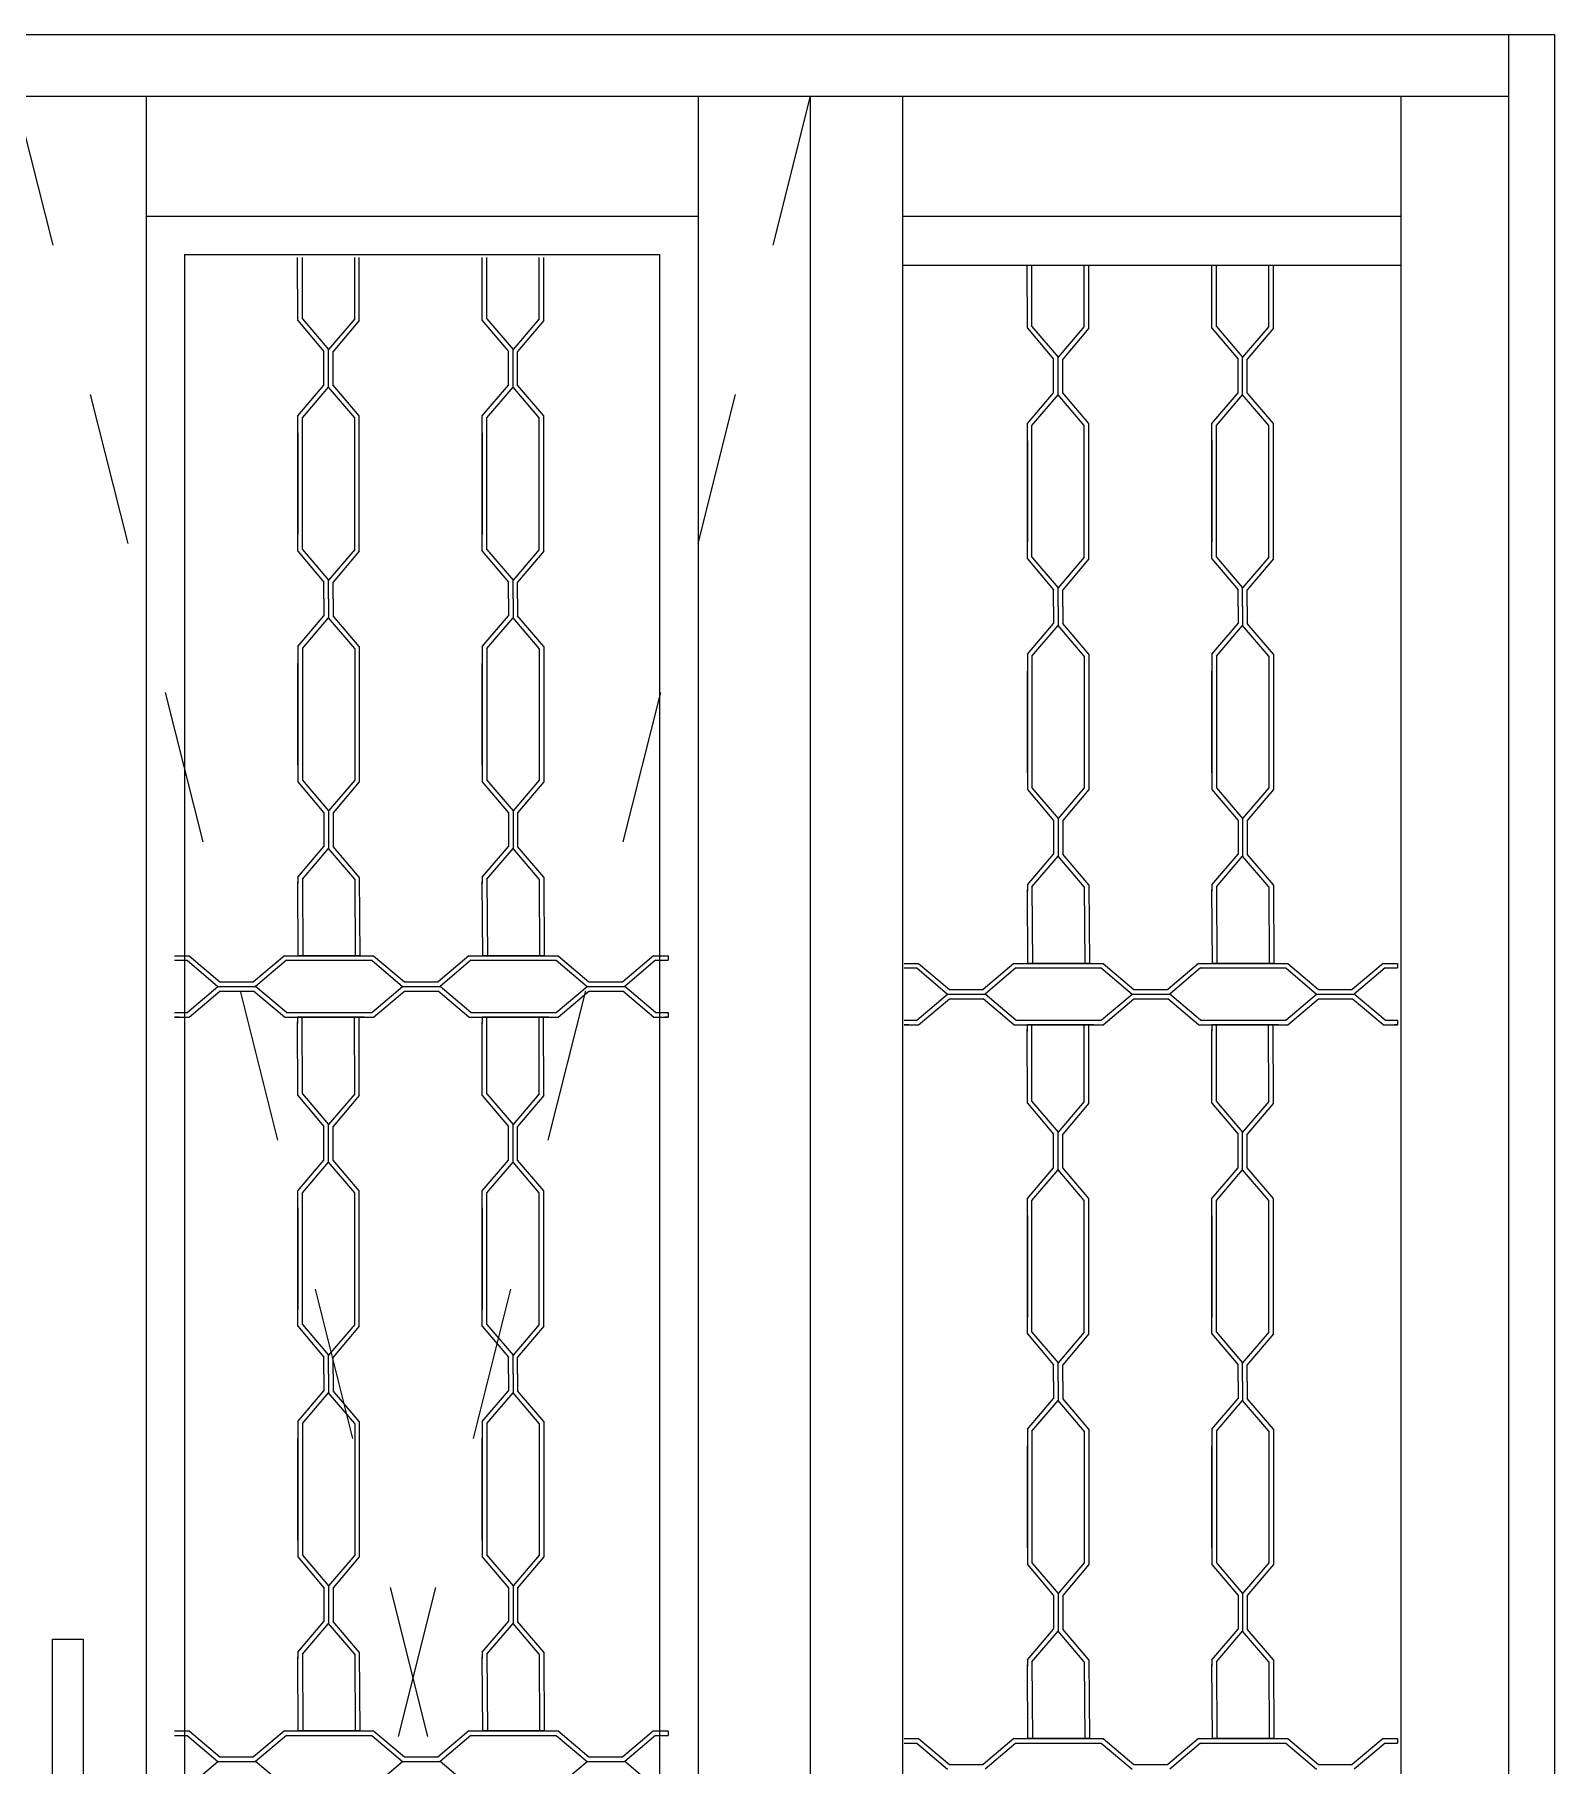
# Model space of a CAD drawing. Header units: millimetres. Extents: x 126.23 to 128.23, y 1328.67 to 1330.81.
# Drawn here: x 127.245 to 128.233, y 1329.681 to 1330.807 of the extents above; entities that cross this region are included whole.
import ezdxf

# ---------------------------------------------------------------- set-up
doc = ezdxf.new("R2010")
doc.units = ezdxf.units.MM
doc.header["$LTSCALE"] = 0.5
doc.linetypes.add('HIDDEN2', pattern=[0.1875, 0.125, -0.0625])
doc.layers.add('Gravia_Portas', color=1, linetype='Continuous')
doc.layers.add('Gravia_Portas_hidden2', color=1, linetype='HIDDEN2')

msp = doc.modelspace()

# ---------------------------------------------------------------- linework, layer by layer
at = {"layer": 'Gravia_Portas', "color": 2}
for p, q in [((126.2333, 1330.807), (128.2333, 1330.807)), ((128.2333, 1330.807), (128.2333, 1328.667))]:
    msp.add_line(p, q, dxfattribs=at)
at = {"layer": 'Gravia_Portas'}
for p, q in [((128.2033, 1330.807), (128.2033, 1328.667)), ((126.2633, 1330.767), (128.2033, 1330.767)), ((127.3173, 1330.767), (127.3173, 1328.7094)), ((127.6763, 1330.767), (127.6763, 1328.7094)), ((127.7493, 1330.767), (127.7493, 1328.697)), ((127.8093, 1330.767), (127.8093, 1328.697)), ((128.1333, 1330.767), (128.1333, 1328.667)), ((127.3173, 1330.689), (127.6763, 1330.689)), ((127.8093, 1330.689), (128.1333, 1330.689)), ((127.3423, 1330.664), (127.6513, 1330.664)), ((127.3423, 1330.664), (127.3423, 1329.2)), ((127.416, 1330.621), (127.4159, 1330.662)), ((127.419, 1330.6222), (127.419, 1330.662)), ((127.453, 1330.6222), (127.453, 1330.662)), ((127.456, 1330.621), (127.456, 1330.662)), ((127.536, 1330.621), (127.5359, 1330.662)), ((127.539, 1330.6222), (127.539, 1330.662)), ((127.573, 1330.6222), (127.573, 1330.662)), ((127.576, 1330.621), (127.576, 1330.662)), ((127.6513, 1330.664), (127.6513, 1329.2)), ((127.8093, 1330.657), (128.1333, 1330.657)), ((127.8905, 1330.616), (127.8904, 1330.657)), ((127.8935, 1330.6172), (127.8935, 1330.657)), ((127.9275, 1330.6172), (127.9275, 1330.657)), ((127.9305, 1330.616), (127.9305, 1330.657)), ((128.0105, 1330.616), (128.0104, 1330.657)), ((128.0135, 1330.6172), (128.0135, 1330.657)), ((128.0475, 1330.6172), (128.0475, 1330.657)), ((128.0505, 1330.616), (128.0505, 1330.657)), ((127.416, 1330.621), (127.433, 1330.601)), ((127.419, 1330.6222), (127.436, 1330.6022)), ((127.453, 1330.6222), (127.436, 1330.6022)), ((127.456, 1330.621), (127.439, 1330.601)), ((127.536, 1330.621), (127.553, 1330.601)), ((127.539, 1330.6222), (127.556, 1330.6022)), ((127.573, 1330.6222), (127.556, 1330.6022)), ((127.576, 1330.621), (127.559, 1330.601)), ((127.8905, 1330.616), (127.9075, 1330.596)), ((127.8935, 1330.6172), (127.9105, 1330.5972)), ((127.9275, 1330.6172), (127.9105, 1330.5972)), ((127.9305, 1330.616), (127.9135, 1330.596)), ((128.0105, 1330.616), (128.0275, 1330.596)), ((128.0135, 1330.6172), (128.0305, 1330.5972)), ((128.0475, 1330.6172), (128.0305, 1330.5972)), ((128.0505, 1330.616), (128.0335, 1330.596)), ((127.433, 1330.59), (127.433, 1330.601)), ((127.436, 1330.59), (127.436, 1330.6022)), ((127.436, 1330.59), (127.436, 1330.6022)), ((127.439, 1330.59), (127.439, 1330.601)), ((127.553, 1330.59), (127.553, 1330.601)), ((127.556, 1330.59), (127.556, 1330.6022)), ((127.556, 1330.59), (127.556, 1330.6022)), ((127.559, 1330.59), (127.559, 1330.601)), ((127.433, 1330.579), (127.433, 1330.59)), ((127.436, 1330.5777), (127.436, 1330.59)), ((127.436, 1330.5777), (127.436, 1330.59)), ((127.439, 1330.579), (127.439, 1330.59)), ((127.553, 1330.579), (127.553, 1330.59)), ((127.556, 1330.5777), (127.556, 1330.59)), ((127.556, 1330.5777), (127.556, 1330.59)), ((127.559, 1330.579), (127.559, 1330.59)), ((127.9075, 1330.585), (127.9075, 1330.596)), ((127.9105, 1330.585), (127.9105, 1330.5972)), ((127.9105, 1330.585), (127.9105, 1330.5972)), ((127.9135, 1330.585), (127.9135, 1330.596)), ((128.0275, 1330.585), (128.0275, 1330.596)), ((128.0305, 1330.585), (128.0305, 1330.5972)), ((128.0305, 1330.585), (128.0305, 1330.5972)), ((128.0335, 1330.585), (128.0335, 1330.596)), ((127.416, 1330.559), (127.433, 1330.579)), ((127.419, 1330.5577), (127.436, 1330.5777)), ((127.453, 1330.5577), (127.436, 1330.5777)), ((127.456, 1330.559), (127.439, 1330.579)), ((127.536, 1330.559), (127.553, 1330.579)), ((127.539, 1330.5577), (127.556, 1330.5777)), ((127.573, 1330.5577), (127.556, 1330.5777)), ((127.576, 1330.559), (127.559, 1330.579)), ((127.9075, 1330.574), (127.9075, 1330.585)), ((127.9105, 1330.5727), (127.9105, 1330.585)), ((127.9105, 1330.5727), (127.9105, 1330.585)), ((127.9135, 1330.574), (127.9135, 1330.585)), ((128.0275, 1330.574), (128.0275, 1330.585)), ((128.0305, 1330.5727), (128.0305, 1330.585)), ((128.0305, 1330.5727), (128.0305, 1330.585)), ((128.0335, 1330.574), (128.0335, 1330.585)), ((127.8905, 1330.554), (127.9075, 1330.574)), ((127.8935, 1330.5527), (127.9105, 1330.5727)), ((127.9275, 1330.5527), (127.9105, 1330.5727)), ((127.9305, 1330.554), (127.9135, 1330.574)), ((128.0105, 1330.554), (128.0275, 1330.574)), ((128.0135, 1330.5527), (128.0305, 1330.5727)), ((128.0475, 1330.5527), (128.0305, 1330.5727)), ((128.0505, 1330.554), (128.0335, 1330.574)), ((127.416, 1330.471), (127.416, 1330.559)), ((127.419, 1330.4722), (127.419, 1330.5577)), ((127.453, 1330.4722), (127.453, 1330.5577)), ((127.456, 1330.471), (127.456, 1330.559)), ((127.536, 1330.471), (127.536, 1330.559)), ((127.539, 1330.4722), (127.539, 1330.5577)), ((127.573, 1330.4722), (127.573, 1330.5577)), ((127.576, 1330.471), (127.576, 1330.559)), ((127.416, 1330.548), (127.416, 1330.482)), ((127.536, 1330.548), (127.536, 1330.482)), ((127.8905, 1330.466), (127.8905, 1330.554)), ((127.8935, 1330.4672), (127.8935, 1330.5527)), ((127.9275, 1330.4672), (127.9275, 1330.5527)), ((127.9305, 1330.466), (127.9305, 1330.554)), ((128.0105, 1330.466), (128.0105, 1330.554)), ((128.0135, 1330.4672), (128.0135, 1330.5527)), ((128.0475, 1330.4672), (128.0475, 1330.5527)), ((128.0505, 1330.466), (128.0505, 1330.554)), ((127.8905, 1330.543), (127.8905, 1330.477)), ((128.0105, 1330.543), (128.0105, 1330.477)), ((127.416, 1330.471), (127.433, 1330.451)), ((127.419, 1330.4722), (127.436, 1330.4522)), ((127.453, 1330.4722), (127.436, 1330.4522)), ((127.456, 1330.471), (127.439, 1330.451)), ((127.536, 1330.471), (127.553, 1330.451)), ((127.539, 1330.4722), (127.556, 1330.4522)), ((127.573, 1330.4722), (127.556, 1330.4522)), ((127.576, 1330.471), (127.559, 1330.451)), ((127.8905, 1330.466), (127.9075, 1330.446)), ((127.8935, 1330.4672), (127.9105, 1330.4472)), ((127.9275, 1330.4672), (127.9105, 1330.4472)), ((127.9305, 1330.466), (127.9135, 1330.446)), ((128.0105, 1330.466), (128.0275, 1330.446)), ((128.0135, 1330.4672), (128.0305, 1330.4472)), ((128.0475, 1330.4672), (128.0305, 1330.4472)), ((128.0505, 1330.466), (128.0335, 1330.446)), ((127.433, 1330.44), (127.433, 1330.451)), ((127.436, 1330.44), (127.436, 1330.4522)), ((127.436, 1330.44), (127.436, 1330.4522)), ((127.439, 1330.44), (127.439, 1330.451)), ((127.553, 1330.44), (127.553, 1330.451)), ((127.556, 1330.44), (127.556, 1330.4522)), ((127.556, 1330.44), (127.556, 1330.4522)), ((127.559, 1330.44), (127.559, 1330.451)), ((127.9075, 1330.435), (127.9075, 1330.446)), ((127.9105, 1330.435), (127.9105, 1330.4472)), ((127.9105, 1330.435), (127.9105, 1330.4472)), ((127.9135, 1330.435), (127.9135, 1330.446)), ((128.0275, 1330.435), (128.0275, 1330.446)), ((128.0305, 1330.435), (128.0305, 1330.4472)), ((128.0305, 1330.435), (128.0305, 1330.4472)), ((128.0335, 1330.435), (128.0335, 1330.446)), ((127.433, 1330.44), (127.433, 1330.429)), ((127.436, 1330.44), (127.436, 1330.4277)), ((127.436, 1330.44), (127.436, 1330.4277)), ((127.439, 1330.44), (127.439, 1330.429)), ((127.553, 1330.44), (127.553, 1330.429)), ((127.556, 1330.44), (127.556, 1330.4277)), ((127.556, 1330.44), (127.556, 1330.4277)), ((127.559, 1330.44), (127.559, 1330.429)), ((127.9075, 1330.435), (127.9075, 1330.424)), ((127.9105, 1330.435), (127.9105, 1330.4227)), ((127.9105, 1330.435), (127.9105, 1330.4227)), ((127.9135, 1330.435), (127.9135, 1330.424)), ((128.0275, 1330.435), (128.0275, 1330.424)), ((128.0305, 1330.435), (128.0305, 1330.4227)), ((128.0305, 1330.435), (128.0305, 1330.4227)), ((128.0335, 1330.435), (128.0335, 1330.424)), ((127.416, 1330.409), (127.433, 1330.429)), ((127.419, 1330.4077), (127.436, 1330.4277)), ((127.453, 1330.4077), (127.436, 1330.4277)), ((127.456, 1330.409), (127.439, 1330.429)), ((127.536, 1330.409), (127.553, 1330.429)), ((127.539, 1330.4077), (127.556, 1330.4277)), ((127.573, 1330.4077), (127.556, 1330.4277)), ((127.576, 1330.409), (127.559, 1330.429)), ((127.8905, 1330.404), (127.9075, 1330.424)), ((127.8935, 1330.4027), (127.9105, 1330.4227)), ((127.9275, 1330.4027), (127.9105, 1330.4227)), ((127.9305, 1330.404), (127.9135, 1330.424)), ((128.0105, 1330.404), (128.0275, 1330.424)), ((128.0135, 1330.4027), (128.0305, 1330.4227)), ((128.0475, 1330.4027), (128.0305, 1330.4227)), ((128.0505, 1330.404), (128.0335, 1330.424)), ((127.416, 1330.409), (127.416, 1330.321)), ((127.456, 1330.409), (127.456, 1330.321)), ((127.536, 1330.409), (127.536, 1330.321)), ((127.576, 1330.409), (127.576, 1330.321)), ((127.416, 1330.332), (127.416, 1330.398)), ((127.419, 1330.4077), (127.419, 1330.3222)), ((127.453, 1330.4077), (127.453, 1330.3222)), ((127.536, 1330.332), (127.536, 1330.398)), ((127.539, 1330.4077), (127.539, 1330.3222)), ((127.573, 1330.4077), (127.573, 1330.3222)), ((127.8905, 1330.404), (127.8905, 1330.316)), ((127.8935, 1330.4027), (127.8935, 1330.3172)), ((127.9275, 1330.4027), (127.9275, 1330.3172)), ((127.9305, 1330.404), (127.9305, 1330.316)), ((128.0105, 1330.404), (128.0105, 1330.316)), ((128.0135, 1330.4027), (128.0135, 1330.3172)), ((128.0475, 1330.4027), (128.0475, 1330.3172)), ((128.0505, 1330.404), (128.0505, 1330.316)), ((127.8905, 1330.327), (127.8905, 1330.393)), ((128.0105, 1330.327), (128.0105, 1330.393)), ((127.416, 1330.321), (127.433, 1330.301)), ((127.419, 1330.3222), (127.436, 1330.3022)), ((127.453, 1330.3222), (127.436, 1330.3022)), ((127.456, 1330.321), (127.439, 1330.301)), ((127.536, 1330.321), (127.553, 1330.301)), ((127.539, 1330.3222), (127.556, 1330.3022)), ((127.573, 1330.3222), (127.556, 1330.3022)), ((127.576, 1330.321), (127.559, 1330.301)), ((127.8905, 1330.316), (127.9075, 1330.296)), ((127.8935, 1330.3172), (127.9105, 1330.2972)), ((127.9275, 1330.3172), (127.9105, 1330.2972)), ((127.9305, 1330.316), (127.9135, 1330.296)), ((128.0105, 1330.316), (128.0275, 1330.296)), ((128.0135, 1330.3172), (128.0305, 1330.2972)), ((128.0475, 1330.3172), (128.0305, 1330.2972)), ((128.0505, 1330.316), (128.0335, 1330.296)), ((127.433, 1330.301), (127.433, 1330.29)), ((127.436, 1330.3022), (127.436, 1330.29)), ((127.436, 1330.3022), (127.436, 1330.29)), ((127.439, 1330.301), (127.439, 1330.29)), ((127.553, 1330.301), (127.553, 1330.29)), ((127.556, 1330.3022), (127.556, 1330.29)), ((127.556, 1330.3022), (127.556, 1330.29)), ((127.559, 1330.301), (127.559, 1330.29)), ((127.9105, 1330.2972), (127.9105, 1330.285)), ((127.9105, 1330.2972), (127.9105, 1330.285)), ((128.0305, 1330.2972), (128.0305, 1330.285)), ((128.0305, 1330.2972), (128.0305, 1330.285)), ((127.433, 1330.29), (127.433, 1330.279)), ((127.436, 1330.29), (127.436, 1330.2777)), ((127.436, 1330.29), (127.436, 1330.2777)), ((127.439, 1330.29), (127.439, 1330.279)), ((127.553, 1330.29), (127.553, 1330.279)), ((127.556, 1330.29), (127.556, 1330.2777)), ((127.556, 1330.29), (127.556, 1330.2777)), ((127.559, 1330.29), (127.559, 1330.279)), ((127.9075, 1330.296), (127.9075, 1330.285)), ((127.9075, 1330.285), (127.9075, 1330.274)), ((127.9105, 1330.285), (127.9105, 1330.2727)), ((127.9105, 1330.285), (127.9105, 1330.2727)), ((127.9135, 1330.296), (127.9135, 1330.285)), ((127.9135, 1330.285), (127.9135, 1330.274)), ((128.0275, 1330.296), (128.0275, 1330.285)), ((128.0275, 1330.285), (128.0275, 1330.274)), ((128.0305, 1330.285), (128.0305, 1330.2727)), ((128.0305, 1330.285), (128.0305, 1330.2727)), ((128.0335, 1330.296), (128.0335, 1330.285)), ((128.0335, 1330.285), (128.0335, 1330.274)), ((127.416, 1330.259), (127.433, 1330.279)), ((127.419, 1330.2577), (127.436, 1330.2777)), ((127.453, 1330.2577), (127.436, 1330.2777)), ((127.456, 1330.259), (127.439, 1330.279)), ((127.536, 1330.259), (127.553, 1330.279)), ((127.539, 1330.2577), (127.556, 1330.2777)), ((127.573, 1330.2577), (127.556, 1330.2777)), ((127.576, 1330.259), (127.559, 1330.279)), ((127.8905, 1330.254), (127.9075, 1330.274)), ((127.9305, 1330.254), (127.9135, 1330.274)), ((128.0105, 1330.254), (128.0275, 1330.274)), ((128.0505, 1330.254), (128.0335, 1330.274)), ((127.8935, 1330.2527), (127.9105, 1330.2727)), ((127.9275, 1330.2527), (127.9105, 1330.2727)), ((128.0135, 1330.2527), (128.0305, 1330.2727)), ((128.0475, 1330.2527), (128.0305, 1330.2727)), ((127.416, 1330.259), (127.416, 1330.255)), ((127.4163, 1330.208), (127.416, 1330.256)), ((127.419, 1330.2577), (127.4193, 1330.208)), ((127.453, 1330.2577), (127.4533, 1330.208)), ((127.456, 1330.259), (127.4563, 1330.208)), ((127.536, 1330.259), (127.536, 1330.255)), ((127.5363, 1330.208), (127.536, 1330.256)), ((127.539, 1330.2577), (127.5393, 1330.208)), ((127.573, 1330.2577), (127.5733, 1330.208)), ((127.576, 1330.259), (127.5763, 1330.208)), ((127.8905, 1330.254), (127.8905, 1330.25)), ((127.8908, 1330.203), (127.8905, 1330.251)), ((127.8935, 1330.2527), (127.8938, 1330.203)), ((127.9275, 1330.2527), (127.9278, 1330.203)), ((127.9305, 1330.254), (127.9308, 1330.203)), ((128.0105, 1330.254), (128.0105, 1330.25)), ((128.0108, 1330.203), (128.0105, 1330.251)), ((128.0135, 1330.2527), (128.0138, 1330.203)), ((128.0475, 1330.2527), (128.0478, 1330.203)), ((128.0505, 1330.254), (128.0508, 1330.203)), ((127.3358, 1330.208), (127.3453, 1330.208)), ((127.3453, 1330.208), (127.3653, 1330.191)), ((127.4073, 1330.208), (127.3873, 1330.191)), ((127.4073, 1330.208), (127.4653, 1330.208)), ((127.4563, 1330.208), (127.4163, 1330.208)), ((127.4653, 1330.208), (127.4853, 1330.191)), ((127.5273, 1330.208), (127.5073, 1330.191)), ((127.5273, 1330.208), (127.5853, 1330.208)), ((127.5763, 1330.208), (127.5363, 1330.208)), ((127.5853, 1330.208), (127.6053, 1330.191)), ((127.6473, 1330.208), (127.6273, 1330.191)), ((127.6473, 1330.208), (127.6568, 1330.208)), ((127.6568, 1330.208), (127.6568, 1330.205)), ((127.3358, 1330.205), (127.3441, 1330.205)), ((127.3441, 1330.205), (127.3641, 1330.188)), ((127.4086, 1330.205), (127.3886, 1330.188)), ((127.4086, 1330.205), (127.4641, 1330.205)), ((127.4641, 1330.205), (127.4841, 1330.188)), ((127.5286, 1330.205), (127.5086, 1330.188)), ((127.5286, 1330.205), (127.5841, 1330.205)), ((127.5841, 1330.205), (127.6041, 1330.188)), ((127.6486, 1330.205), (127.6286, 1330.188)), ((127.6486, 1330.205), (127.6568, 1330.205)), ((127.8103, 1330.203), (127.8198, 1330.203)), ((127.8103, 1330.2), (127.8186, 1330.2)), ((127.8186, 1330.2), (127.8386, 1330.183)), ((127.8198, 1330.203), (127.8398, 1330.186)), ((127.8818, 1330.203), (127.8618, 1330.186)), ((127.8831, 1330.2), (127.8631, 1330.183)), ((127.8818, 1330.203), (127.9398, 1330.203)), ((127.8831, 1330.2), (127.9386, 1330.2)), ((127.9308, 1330.203), (127.8908, 1330.203)), ((127.9386, 1330.2), (127.9586, 1330.183)), ((127.9398, 1330.203), (127.9598, 1330.186)), ((128.0018, 1330.203), (127.9818, 1330.186)), ((128.0031, 1330.2), (127.9831, 1330.183)), ((128.0018, 1330.203), (128.0598, 1330.203)), ((128.0031, 1330.2), (128.0586, 1330.2)), ((128.0508, 1330.203), (128.0108, 1330.203)), ((128.0586, 1330.2), (128.0786, 1330.183)), ((128.0598, 1330.203), (128.0798, 1330.186)), ((128.1218, 1330.203), (128.1018, 1330.186)), ((128.1231, 1330.2), (128.1031, 1330.183)), ((128.1218, 1330.203), (128.1313, 1330.203)), ((128.1231, 1330.2), (128.1313, 1330.2)), ((128.1313, 1330.203), (128.1313, 1330.2)), ((127.3441, 1330.171), (127.3641, 1330.188)), ((127.3453, 1330.168), (127.3653, 1330.185)), ((127.3641, 1330.188), (127.3763, 1330.188)), ((127.3641, 1330.188), (127.3763, 1330.188)), ((127.3653, 1330.191), (127.3763, 1330.191)), ((127.3653, 1330.185), (127.3763, 1330.185)), ((127.3763, 1330.191), (127.3873, 1330.191)), ((127.3763, 1330.188), (127.3886, 1330.188)), ((127.3763, 1330.188), (127.3886, 1330.188)), ((127.3763, 1330.185), (127.3873, 1330.185)), ((127.4073, 1330.168), (127.3873, 1330.185)), ((127.4086, 1330.171), (127.3886, 1330.188)), ((127.4641, 1330.171), (127.4841, 1330.188)), ((127.4653, 1330.168), (127.4853, 1330.185)), ((127.4841, 1330.188), (127.4963, 1330.188)), ((127.4841, 1330.188), (127.4963, 1330.188)), ((127.4853, 1330.191), (127.4963, 1330.191)), ((127.4853, 1330.185), (127.4963, 1330.185)), ((127.4963, 1330.191), (127.5073, 1330.191)), ((127.4963, 1330.188), (127.5086, 1330.188)), ((127.4963, 1330.188), (127.5086, 1330.188)), ((127.4963, 1330.185), (127.5073, 1330.185)), ((127.5273, 1330.168), (127.5073, 1330.185)), ((127.5286, 1330.171), (127.5086, 1330.188)), ((127.5841, 1330.171), (127.6041, 1330.188)), ((127.5853, 1330.168), (127.6053, 1330.185)), ((127.6041, 1330.188), (127.6163, 1330.188)), ((127.6041, 1330.188), (127.6163, 1330.188)), ((127.6053, 1330.191), (127.6163, 1330.191)), ((127.6053, 1330.185), (127.6163, 1330.185)), ((127.6163, 1330.191), (127.6273, 1330.191)), ((127.6163, 1330.188), (127.6286, 1330.188)), ((127.6163, 1330.188), (127.6286, 1330.188)), ((127.6163, 1330.185), (127.6273, 1330.185)), ((127.6473, 1330.168), (127.6273, 1330.185)), ((127.6486, 1330.171), (127.6286, 1330.188)), ((127.8398, 1330.186), (127.8508, 1330.186)), ((127.8508, 1330.186), (127.8618, 1330.186)), ((127.9598, 1330.186), (127.9708, 1330.186)), ((127.9708, 1330.186), (127.9818, 1330.186)), ((128.0798, 1330.186), (128.0908, 1330.186)), ((128.0908, 1330.186), (128.1018, 1330.186)), ((127.8186, 1330.166), (127.8386, 1330.183)), ((127.8198, 1330.163), (127.8398, 1330.18)), ((127.8386, 1330.183), (127.8508, 1330.183)), ((127.8386, 1330.183), (127.8508, 1330.183)), ((127.8398, 1330.18), (127.8508, 1330.18)), ((127.8508, 1330.183), (127.8631, 1330.183)), ((127.8508, 1330.183), (127.8631, 1330.183)), ((127.8508, 1330.18), (127.8618, 1330.18)), ((127.8818, 1330.163), (127.8618, 1330.18)), ((127.8831, 1330.166), (127.8631, 1330.183)), ((127.9386, 1330.166), (127.9586, 1330.183)), ((127.9398, 1330.163), (127.9598, 1330.18)), ((127.9586, 1330.183), (127.9708, 1330.183)), ((127.9586, 1330.183), (127.9708, 1330.183)), ((127.9598, 1330.18), (127.9708, 1330.18)), ((127.9708, 1330.183), (127.9831, 1330.183)), ((127.9708, 1330.183), (127.9831, 1330.183)), ((127.9708, 1330.18), (127.9818, 1330.18)), ((128.0018, 1330.163), (127.9818, 1330.18)), ((128.0031, 1330.166), (127.9831, 1330.183)), ((128.0586, 1330.166), (128.0786, 1330.183)), ((128.0598, 1330.163), (128.0798, 1330.18)), ((128.0786, 1330.183), (128.0908, 1330.183)), ((128.0786, 1330.183), (128.0908, 1330.183)), ((128.0798, 1330.18), (128.0908, 1330.18)), ((128.0908, 1330.183), (128.1031, 1330.183)), ((128.0908, 1330.183), (128.1031, 1330.183)), ((128.0908, 1330.18), (128.1018, 1330.18)), ((128.1218, 1330.163), (128.1018, 1330.18)), ((128.1231, 1330.166), (128.1031, 1330.183)), ((127.3358, 1330.171), (127.3441, 1330.171)), ((127.3388, 1330.168), (127.3358, 1330.168)), ((127.3358, 1330.168), (127.3453, 1330.168)), ((127.4073, 1330.168), (127.4653, 1330.168)), ((127.4086, 1330.171), (127.4641, 1330.171)), ((127.4559, 1330.168), (127.4159, 1330.168)), ((127.4159, 1330.168), (127.4159, 1330.164)), ((127.416, 1330.117), (127.4159, 1330.165)), ((127.419, 1330.1182), (127.4189, 1330.168)), ((127.4593, 1330.168), (127.4233, 1330.168)), ((127.453, 1330.1182), (127.4529, 1330.168)), ((127.456, 1330.117), (127.4559, 1330.168)), ((127.5273, 1330.168), (127.5853, 1330.168)), ((127.5286, 1330.171), (127.5841, 1330.171)), ((127.5759, 1330.168), (127.5359, 1330.168)), ((127.5359, 1330.168), (127.5359, 1330.164)), ((127.536, 1330.117), (127.5359, 1330.165)), ((127.5793, 1330.168), (127.5383, 1330.168)), ((127.539, 1330.1182), (127.5389, 1330.168)), ((127.573, 1330.1182), (127.5729, 1330.168)), ((127.576, 1330.117), (127.5759, 1330.168)), ((127.6473, 1330.168), (127.6568, 1330.168)), ((127.6486, 1330.171), (127.6568, 1330.171)), ((127.6568, 1330.168), (127.6548, 1330.168)), ((127.6568, 1330.171), (127.6568, 1330.168)), ((127.8103, 1330.166), (127.8186, 1330.166)), ((127.8133, 1330.163), (127.8103, 1330.163)), ((127.8103, 1330.163), (127.8198, 1330.163)), ((127.8818, 1330.163), (127.9398, 1330.163)), ((127.8831, 1330.166), (127.9386, 1330.166)), ((127.9304, 1330.163), (127.8904, 1330.163)), ((127.8904, 1330.163), (127.8904, 1330.159)), ((127.8935, 1330.1132), (127.8934, 1330.163)), ((127.9338, 1330.163), (127.8978, 1330.163)), ((127.9275, 1330.1132), (127.9274, 1330.163)), ((127.9305, 1330.112), (127.9304, 1330.163)), ((128.0018, 1330.163), (128.0598, 1330.163)), ((128.0031, 1330.166), (128.0586, 1330.166)), ((128.0504, 1330.163), (128.0104, 1330.163)), ((128.0104, 1330.163), (128.0104, 1330.159)), ((128.0538, 1330.163), (128.0128, 1330.163)), ((128.0135, 1330.1132), (128.0134, 1330.163)), ((128.0475, 1330.1132), (128.0474, 1330.163)), ((128.0505, 1330.112), (128.0504, 1330.163)), ((128.1218, 1330.163), (128.1313, 1330.163)), ((128.1231, 1330.166), (128.1313, 1330.166)), ((128.1313, 1330.163), (128.1293, 1330.163)), ((128.1313, 1330.166), (128.1313, 1330.163)), ((127.8905, 1330.112), (127.8904, 1330.16)), ((128.0105, 1330.112), (128.0104, 1330.16)), ((127.416, 1330.117), (127.433, 1330.097)), ((127.419, 1330.1182), (127.436, 1330.0982)), ((127.453, 1330.1182), (127.436, 1330.0982)), ((127.456, 1330.117), (127.439, 1330.097)), ((127.536, 1330.117), (127.553, 1330.097)), ((127.539, 1330.1182), (127.556, 1330.0982)), ((127.573, 1330.1182), (127.556, 1330.0982)), ((127.576, 1330.117), (127.559, 1330.097)), ((127.8905, 1330.112), (127.9075, 1330.092)), ((127.8935, 1330.1132), (127.9105, 1330.0932)), ((127.9275, 1330.1132), (127.9105, 1330.0932)), ((127.9305, 1330.112), (127.9135, 1330.092)), ((128.0105, 1330.112), (128.0275, 1330.092)), ((128.0135, 1330.1132), (128.0305, 1330.0932)), ((128.0475, 1330.1132), (128.0305, 1330.0932)), ((128.0505, 1330.112), (128.0335, 1330.092)), ((127.433, 1330.086), (127.433, 1330.097)), ((127.436, 1330.086), (127.436, 1330.0982)), ((127.436, 1330.086), (127.436, 1330.0982)), ((127.439, 1330.086), (127.439, 1330.097)), ((127.553, 1330.086), (127.553, 1330.097)), ((127.556, 1330.086), (127.556, 1330.0982)), ((127.556, 1330.086), (127.556, 1330.0982)), ((127.559, 1330.086), (127.559, 1330.097)), ((127.433, 1330.075), (127.433, 1330.086)), ((127.436, 1330.0737), (127.436, 1330.086)), ((127.436, 1330.0737), (127.436, 1330.086)), ((127.439, 1330.075), (127.439, 1330.086)), ((127.553, 1330.075), (127.553, 1330.086)), ((127.556, 1330.0737), (127.556, 1330.086)), ((127.556, 1330.0737), (127.556, 1330.086)), ((127.559, 1330.075), (127.559, 1330.086)), ((127.9075, 1330.081), (127.9075, 1330.092)), ((127.9105, 1330.081), (127.9105, 1330.0932)), ((127.9105, 1330.081), (127.9105, 1330.0932)), ((127.9135, 1330.081), (127.9135, 1330.092)), ((128.0275, 1330.081), (128.0275, 1330.092)), ((128.0305, 1330.081), (128.0305, 1330.0932)), ((128.0305, 1330.081), (128.0305, 1330.0932)), ((128.0335, 1330.081), (128.0335, 1330.092)), ((127.416, 1330.055), (127.433, 1330.075)), ((127.419, 1330.0537), (127.436, 1330.0737)), ((127.453, 1330.0537), (127.436, 1330.0737)), ((127.456, 1330.055), (127.439, 1330.075)), ((127.536, 1330.055), (127.553, 1330.075)), ((127.539, 1330.0537), (127.556, 1330.0737)), ((127.573, 1330.0537), (127.556, 1330.0737)), ((127.576, 1330.055), (127.559, 1330.075)), ((127.9075, 1330.07), (127.9075, 1330.081)), ((127.9105, 1330.0687), (127.9105, 1330.081)), ((127.9105, 1330.0687), (127.9105, 1330.081)), ((127.9135, 1330.07), (127.9135, 1330.081)), ((128.0275, 1330.07), (128.0275, 1330.081)), ((128.0305, 1330.0687), (128.0305, 1330.081)), ((128.0305, 1330.0687), (128.0305, 1330.081)), ((128.0335, 1330.07), (128.0335, 1330.081)), ((127.8905, 1330.05), (127.9075, 1330.07)), ((127.8935, 1330.0487), (127.9105, 1330.0687)), ((127.9275, 1330.0487), (127.9105, 1330.0687)), ((127.9305, 1330.05), (127.9135, 1330.07)), ((128.0105, 1330.05), (128.0275, 1330.07)), ((128.0135, 1330.0487), (128.0305, 1330.0687)), ((128.0475, 1330.0487), (128.0305, 1330.0687)), ((128.0505, 1330.05), (128.0335, 1330.07)), ((127.416, 1329.967), (127.416, 1330.055)), ((127.419, 1329.9682), (127.419, 1330.0537)), ((127.453, 1329.9682), (127.453, 1330.0537)), ((127.456, 1329.967), (127.456, 1330.055)), ((127.536, 1329.967), (127.536, 1330.055)), ((127.539, 1329.9682), (127.539, 1330.0537)), ((127.573, 1329.9682), (127.573, 1330.0537)), ((127.576, 1329.967), (127.576, 1330.055)), ((127.8905, 1329.962), (127.8905, 1330.05)), ((127.8935, 1329.9632), (127.8935, 1330.0487)), ((127.9275, 1329.9632), (127.9275, 1330.0487)), ((127.9305, 1329.962), (127.9305, 1330.05)), ((128.0105, 1329.962), (128.0105, 1330.05)), ((128.0135, 1329.9632), (128.0135, 1330.0487)), ((128.0475, 1329.9632), (128.0475, 1330.0487)), ((128.0505, 1329.962), (128.0505, 1330.05)), ((127.416, 1330.044), (127.416, 1329.978)), ((127.536, 1330.044), (127.536, 1329.978)), ((127.8905, 1330.039), (127.8905, 1329.973)), ((128.0105, 1330.039), (128.0105, 1329.973)), ((127.416, 1329.967), (127.433, 1329.947)), ((127.419, 1329.9682), (127.436, 1329.9482)), ((127.453, 1329.9682), (127.436, 1329.9482)), ((127.456, 1329.967), (127.439, 1329.947)), ((127.536, 1329.967), (127.553, 1329.947)), ((127.539, 1329.9682), (127.556, 1329.9482)), ((127.573, 1329.9682), (127.556, 1329.9482)), ((127.576, 1329.967), (127.559, 1329.947)), ((127.8905, 1329.962), (127.9075, 1329.942)), ((127.8935, 1329.9632), (127.9105, 1329.9432)), ((127.9275, 1329.9632), (127.9105, 1329.9432)), ((127.9305, 1329.962), (127.9135, 1329.942)), ((128.0105, 1329.962), (128.0275, 1329.942)), ((128.0135, 1329.9632), (128.0305, 1329.9432)), ((128.0475, 1329.9632), (128.0305, 1329.9432)), ((128.0505, 1329.962), (128.0335, 1329.942)), ((127.436, 1329.936), (127.436, 1329.9482)), ((127.436, 1329.936), (127.436, 1329.9482)), ((127.556, 1329.936), (127.556, 1329.9482)), ((127.556, 1329.936), (127.556, 1329.9482)), ((127.433, 1329.936), (127.433, 1329.947)), ((127.433, 1329.936), (127.433, 1329.925)), ((127.436, 1329.936), (127.436, 1329.9237)), ((127.436, 1329.936), (127.436, 1329.9237)), ((127.439, 1329.936), (127.439, 1329.947)), ((127.439, 1329.936), (127.439, 1329.925)), ((127.553, 1329.936), (127.553, 1329.947)), ((127.553, 1329.936), (127.553, 1329.925)), ((127.556, 1329.936), (127.556, 1329.9237)), ((127.556, 1329.936), (127.556, 1329.9237)), ((127.559, 1329.936), (127.559, 1329.947)), ((127.559, 1329.936), (127.559, 1329.925)), ((127.9075, 1329.931), (127.9075, 1329.942)), ((127.9105, 1329.931), (127.9105, 1329.9432)), ((127.9105, 1329.931), (127.9105, 1329.9432)), ((127.9135, 1329.931), (127.9135, 1329.942)), ((128.0275, 1329.931), (128.0275, 1329.942)), ((128.0305, 1329.931), (128.0305, 1329.9432)), ((128.0305, 1329.931), (128.0305, 1329.9432)), ((128.0335, 1329.931), (128.0335, 1329.942)), ((127.416, 1329.905), (127.433, 1329.925)), ((127.456, 1329.905), (127.439, 1329.925)), ((127.536, 1329.905), (127.553, 1329.925)), ((127.576, 1329.905), (127.559, 1329.925)), ((127.9075, 1329.931), (127.9075, 1329.92)), ((127.9105, 1329.931), (127.9105, 1329.9187)), ((127.9105, 1329.931), (127.9105, 1329.9187)), ((127.9135, 1329.931), (127.9135, 1329.92)), ((128.0275, 1329.931), (128.0275, 1329.92)), ((128.0305, 1329.931), (128.0305, 1329.9187)), ((128.0305, 1329.931), (128.0305, 1329.9187)), ((128.0335, 1329.931), (128.0335, 1329.92)), ((127.419, 1329.9037), (127.436, 1329.9237)), ((127.453, 1329.9037), (127.436, 1329.9237)), ((127.539, 1329.9037), (127.556, 1329.9237)), ((127.573, 1329.9037), (127.556, 1329.9237)), ((127.8905, 1329.9), (127.9075, 1329.92)), ((127.8935, 1329.8987), (127.9105, 1329.9187)), ((127.9275, 1329.8987), (127.9105, 1329.9187)), ((127.9305, 1329.9), (127.9135, 1329.92)), ((128.0105, 1329.9), (128.0275, 1329.92)), ((128.0135, 1329.8987), (128.0305, 1329.9187)), ((128.0475, 1329.8987), (128.0305, 1329.9187)), ((128.0505, 1329.9), (128.0335, 1329.92)), ((127.416, 1329.905), (127.416, 1329.817)), ((127.419, 1329.9037), (127.419, 1329.8182)), ((127.453, 1329.9037), (127.453, 1329.8182)), ((127.456, 1329.905), (127.456, 1329.817)), ((127.536, 1329.905), (127.536, 1329.817)), ((127.539, 1329.9037), (127.539, 1329.8182)), ((127.573, 1329.9037), (127.573, 1329.8182)), ((127.576, 1329.905), (127.576, 1329.817)), ((127.416, 1329.828), (127.416, 1329.894)), ((127.536, 1329.828), (127.536, 1329.894)), ((127.8905, 1329.9), (127.8905, 1329.812)), ((127.8935, 1329.8987), (127.8935, 1329.8132)), ((127.9275, 1329.8987), (127.9275, 1329.8132)), ((127.9305, 1329.9), (127.9305, 1329.812)), ((128.0105, 1329.9), (128.0105, 1329.812)), ((128.0135, 1329.8987), (128.0135, 1329.8132)), ((128.0475, 1329.8987), (128.0475, 1329.8132)), ((128.0505, 1329.9), (128.0505, 1329.812)), ((127.8905, 1329.823), (127.8905, 1329.889)), ((128.0105, 1329.823), (128.0105, 1329.889)), ((127.416, 1329.817), (127.433, 1329.797)), ((127.419, 1329.8182), (127.436, 1329.7982)), ((127.453, 1329.8182), (127.436, 1329.7982)), ((127.456, 1329.817), (127.439, 1329.797)), ((127.536, 1329.817), (127.553, 1329.797)), ((127.539, 1329.8182), (127.556, 1329.7982)), ((127.573, 1329.8182), (127.556, 1329.7982)), ((127.576, 1329.817), (127.559, 1329.797)), ((127.8935, 1329.8132), (127.9105, 1329.7932)), ((127.9275, 1329.8132), (127.9105, 1329.7932)), ((128.0135, 1329.8132), (128.0305, 1329.7932)), ((128.0475, 1329.8132), (128.0305, 1329.7932)), ((127.8905, 1329.812), (127.9075, 1329.792)), ((127.9305, 1329.812), (127.9135, 1329.792)), ((128.0105, 1329.812), (128.0275, 1329.792)), ((128.0505, 1329.812), (128.0335, 1329.792)), ((127.433, 1329.797), (127.433, 1329.786)), ((127.436, 1329.7982), (127.436, 1329.786)), ((127.436, 1329.7982), (127.436, 1329.786)), ((127.439, 1329.797), (127.439, 1329.786)), ((127.553, 1329.797), (127.553, 1329.786)), ((127.556, 1329.7982), (127.556, 1329.786)), ((127.556, 1329.7982), (127.556, 1329.786)), ((127.559, 1329.797), (127.559, 1329.786)), ((127.9075, 1329.792), (127.9075, 1329.781)), ((127.9105, 1329.7932), (127.9105, 1329.781)), ((127.9105, 1329.7932), (127.9105, 1329.781)), ((127.9135, 1329.792), (127.9135, 1329.781)), ((128.0275, 1329.792), (128.0275, 1329.781)), ((128.0305, 1329.7932), (128.0305, 1329.781)), ((128.0305, 1329.7932), (128.0305, 1329.781)), ((128.0335, 1329.792), (128.0335, 1329.781)), ((127.433, 1329.786), (127.433, 1329.775)), ((127.436, 1329.786), (127.436, 1329.7737)), ((127.436, 1329.786), (127.436, 1329.7737)), ((127.439, 1329.786), (127.439, 1329.775)), ((127.553, 1329.786), (127.553, 1329.775)), ((127.556, 1329.786), (127.556, 1329.7737)), ((127.556, 1329.786), (127.556, 1329.7737)), ((127.559, 1329.786), (127.559, 1329.775)), ((127.9075, 1329.781), (127.9075, 1329.77)), ((127.9105, 1329.781), (127.9105, 1329.7687)), ((127.9105, 1329.781), (127.9105, 1329.7687)), ((127.9135, 1329.781), (127.9135, 1329.77)), ((128.0275, 1329.781), (128.0275, 1329.77)), ((128.0305, 1329.781), (128.0305, 1329.7687)), ((128.0305, 1329.781), (128.0305, 1329.7687)), ((128.0335, 1329.781), (128.0335, 1329.77)), ((127.416, 1329.755), (127.433, 1329.775)), ((127.419, 1329.7537), (127.436, 1329.7737)), ((127.453, 1329.7537), (127.436, 1329.7737)), ((127.456, 1329.755), (127.439, 1329.775)), ((127.536, 1329.755), (127.553, 1329.775)), ((127.539, 1329.7537), (127.556, 1329.7737)), ((127.573, 1329.7537), (127.556, 1329.7737)), ((127.576, 1329.755), (127.559, 1329.775)), ((127.8905, 1329.75), (127.9075, 1329.77)), ((127.8935, 1329.7487), (127.9105, 1329.7687)), ((127.9275, 1329.7487), (127.9105, 1329.7687)), ((127.9305, 1329.75), (127.9135, 1329.77)), ((128.0105, 1329.75), (128.0275, 1329.77)), ((128.0135, 1329.7487), (128.0305, 1329.7687)), ((128.0475, 1329.7487), (128.0305, 1329.7687)), ((128.0505, 1329.75), (128.0335, 1329.77)), ((127.2564, 1329.7636), (127.2764, 1329.7636)), ((127.2564, 1329.6136), (127.2564, 1329.7636)), ((127.2764, 1329.7636), (127.2764, 1329.6136)), ((127.416, 1329.755), (127.416, 1329.751)), ((127.4163, 1329.704), (127.416, 1329.752)), ((127.419, 1329.7537), (127.4193, 1329.704)), ((127.453, 1329.7537), (127.4533, 1329.704)), ((127.456, 1329.755), (127.4563, 1329.704)), ((127.536, 1329.755), (127.536, 1329.751)), ((127.5363, 1329.704), (127.536, 1329.752)), ((127.539, 1329.7537), (127.5393, 1329.704)), ((127.573, 1329.7537), (127.5733, 1329.704)), ((127.576, 1329.755), (127.5763, 1329.704)), ((127.8905, 1329.75), (127.8905, 1329.746)), ((127.8908, 1329.699), (127.8905, 1329.747)), ((127.8935, 1329.7487), (127.8938, 1329.699)), ((127.9275, 1329.7487), (127.9278, 1329.699)), ((127.9305, 1329.75), (127.9308, 1329.699)), ((128.0105, 1329.75), (128.0105, 1329.746)), ((128.0108, 1329.699), (128.0105, 1329.747)), ((128.0135, 1329.7487), (128.0138, 1329.699)), ((128.0475, 1329.7487), (128.0478, 1329.699)), ((128.0505, 1329.75), (128.0508, 1329.699)), ((127.3358, 1329.704), (127.3453, 1329.704)), ((127.3358, 1329.701), (127.3441, 1329.701)), ((127.3441, 1329.701), (127.3641, 1329.684)), ((127.3453, 1329.704), (127.3653, 1329.687)), ((127.4073, 1329.704), (127.3873, 1329.687)), ((127.4086, 1329.701), (127.3886, 1329.684)), ((127.4073, 1329.704), (127.4653, 1329.704)), ((127.4086, 1329.701), (127.4641, 1329.701)), ((127.4563, 1329.704), (127.4163, 1329.704)), ((127.4641, 1329.701), (127.4841, 1329.684)), ((127.4653, 1329.704), (127.4853, 1329.687)), ((127.5273, 1329.704), (127.5073, 1329.687)), ((127.5286, 1329.701), (127.5086, 1329.684)), ((127.5273, 1329.704), (127.5853, 1329.704)), ((127.5286, 1329.701), (127.5841, 1329.701)), ((127.5763, 1329.704), (127.5363, 1329.704)), ((127.5841, 1329.701), (127.6041, 1329.684)), ((127.5853, 1329.704), (127.6053, 1329.687)), ((127.6473, 1329.704), (127.6273, 1329.687)), ((127.6486, 1329.701), (127.6286, 1329.684)), ((127.6473, 1329.704), (127.6568, 1329.704)), ((127.6486, 1329.701), (127.6568, 1329.701)), ((127.6568, 1329.704), (127.6568, 1329.701)), ((127.8103, 1329.699), (127.8198, 1329.699)), ((127.8103, 1329.696), (127.8186, 1329.696)), ((127.8186, 1329.696), (127.8386, 1329.679)), ((127.8198, 1329.699), (127.8398, 1329.682)), ((127.8818, 1329.699), (127.8618, 1329.682)), ((127.8831, 1329.696), (127.8631, 1329.679)), ((127.8818, 1329.699), (127.9398, 1329.699)), ((127.8831, 1329.696), (127.9386, 1329.696)), ((127.9308, 1329.699), (127.8908, 1329.699)), ((127.9386, 1329.696), (127.9586, 1329.679)), ((127.9398, 1329.699), (127.9598, 1329.682)), ((128.0018, 1329.699), (127.9818, 1329.682)), ((128.0031, 1329.696), (127.9831, 1329.679)), ((128.0018, 1329.699), (128.0598, 1329.699)), ((128.0031, 1329.696), (128.0586, 1329.696)), ((128.0508, 1329.699), (128.0108, 1329.699)), ((128.0586, 1329.696), (128.0786, 1329.679)), ((128.0598, 1329.699), (128.0798, 1329.682)), ((128.1218, 1329.699), (128.1018, 1329.682)), ((128.1231, 1329.696), (128.1031, 1329.679)), ((128.1218, 1329.699), (128.1313, 1329.699)), ((128.1231, 1329.696), (128.1313, 1329.696)), ((128.1313, 1329.699), (128.1313, 1329.696)), ((127.3441, 1329.667), (127.3641, 1329.684)), ((127.3641, 1329.684), (127.3763, 1329.684)), ((127.3641, 1329.684), (127.3763, 1329.684)), ((127.3653, 1329.687), (127.3763, 1329.687)), ((127.3763, 1329.687), (127.3873, 1329.687)), ((127.3763, 1329.684), (127.3886, 1329.684)), ((127.3763, 1329.684), (127.3886, 1329.684)), ((127.4086, 1329.667), (127.3886, 1329.684)), ((127.4641, 1329.667), (127.4841, 1329.684)), ((127.4841, 1329.684), (127.4963, 1329.684)), ((127.4841, 1329.684), (127.4963, 1329.684)), ((127.4853, 1329.687), (127.4963, 1329.687)), ((127.4963, 1329.687), (127.5073, 1329.687)), ((127.4963, 1329.684), (127.5086, 1329.684)), ((127.4963, 1329.684), (127.5086, 1329.684)), ((127.5286, 1329.667), (127.5086, 1329.684)), ((127.5841, 1329.667), (127.6041, 1329.684)), ((127.6041, 1329.684), (127.6163, 1329.684)), ((127.6041, 1329.684), (127.6163, 1329.684)), ((127.6053, 1329.687), (127.6163, 1329.687)), ((127.6163, 1329.687), (127.6273, 1329.687)), ((127.6163, 1329.684), (127.6286, 1329.684)), ((127.6163, 1329.684), (127.6286, 1329.684)), ((127.6486, 1329.667), (127.6286, 1329.684)), ((127.8398, 1329.682), (127.8508, 1329.682)), ((127.8508, 1329.682), (127.8618, 1329.682)), ((127.9598, 1329.682), (127.9708, 1329.682)), ((127.9708, 1329.682), (127.9818, 1329.682)), ((128.0798, 1329.682), (128.0908, 1329.682)), ((128.0908, 1329.682), (128.1018, 1329.682))]:
    msp.add_line(p, q, dxfattribs=at)
at = {"layer": 'Gravia_Portas_hidden2'}
for p, q in [((127.7493, 1330.767), (127.2323, 1328.7094)), ((127.2323, 1330.767), (127.7493, 1328.7094))]:
    msp.add_line(p, q, dxfattribs=at)

doc.saveas('drawing.dxf')
